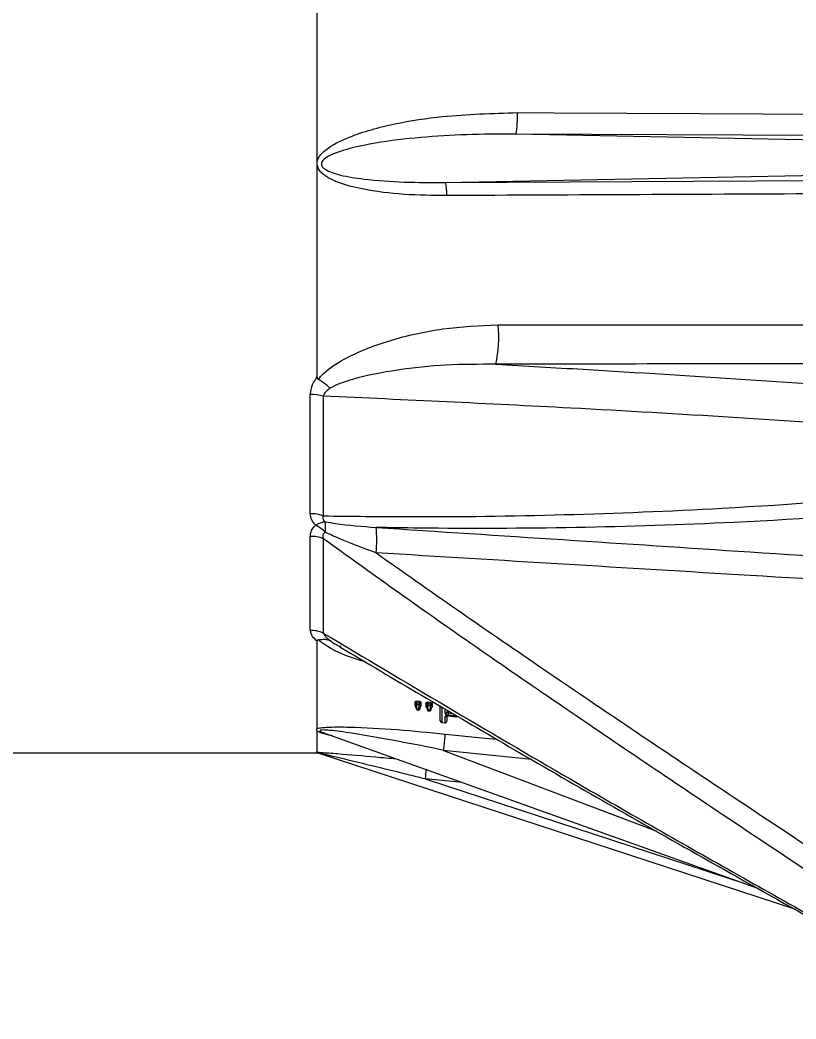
# Model space of a CAD drawing. Extents: x 8 to 113, y 1 to 87.
# Drawn here: x 26.31 to 28.851, y 33.397 to 36.667 of the extents above; entities that cross this region are included whole.
import ezdxf

# ---------------------------------------------------------------- set-up
doc = ezdxf.new("R2010")
doc.units = 0
doc.header["$MEASUREMENT"] = 0
doc.layers.add('OBJECT', color=7, linetype='CONTINUOUS')

msp = doc.modelspace()

# ---------------------------------------------------------------- linework, layer by layer
at = {"layer": 'OBJECT'}
for p, q in [((27.2832, 36.2008), (27.2832, 36.7963)), ((29.6718, 36.2589), (27.9329, 36.2935)), ((29.5764, 36.2851), (27.9329, 36.2935)), ((27.2832, 36.1934), (27.2832, 36.2008)), ((27.2832, 35.4989), (27.2832, 36.1934)), ((27.7012, 36.1355), (29.6704, 36.1744)), ((27.7012, 36.1355), (29.5732, 36.1454)), ((27.2606, 35.0512), (27.2606, 35.4416)), ((27.303, 35.4359), (27.303, 35.0439)), ((27.2606, 34.6696), (27.2606, 34.9771)), ((27.303, 34.9695), (27.303, 34.6607)), ((27.2832, 34.3479), (27.2832, 34.634)), ((27.3486, 34.6208), (27.357, 34.6163)), ((27.3586, 34.6148), (27.3604, 34.6198)), ((27.6033, 34.4307), (27.6033, 34.4358)), ((27.6033, 34.4232), (27.6033, 34.4307)), ((27.6176, 34.4364), (27.6083, 34.4372)), ((27.6083, 34.4372), (27.6083, 34.4326)), ((27.6176, 34.4318), (27.6176, 34.4364)), ((27.6226, 34.4341), (27.6226, 34.4299)), ((27.6226, 34.4299), (27.6226, 34.4224)), ((27.6399, 34.4274), (27.6399, 34.4325)), ((27.6541, 34.4332), (27.6449, 34.434)), ((27.6449, 34.434), (27.6449, 34.4294)), ((27.6541, 34.4286), (27.6541, 34.4332)), ((27.6591, 34.4308), (27.6591, 34.4266)), ((27.6171, 34.4253), (27.6079, 34.4261)), ((27.6079, 34.4261), (27.6079, 34.4186)), ((27.6118, 34.4088), (27.6136, 34.4086)), ((27.6171, 34.4178), (27.6171, 34.4253)), ((27.6399, 34.42), (27.6399, 34.4274)), ((27.6402, 34.4181), (27.6401, 34.4187)), ((27.6536, 34.422), (27.6444, 34.4229)), ((27.6444, 34.4229), (27.6444, 34.4154)), ((27.6483, 34.4056), (27.6499, 34.4054)), ((27.6536, 34.4146), (27.6536, 34.422)), ((27.6591, 34.4266), (27.6591, 34.4192)), ((27.686, 34.3729), (27.686, 34.4233)), ((27.6906, 34.4188), (27.6906, 34.3682)), ((27.7017, 34.3969), (27.7017, 34.4111)), ((27.7122, 34.4035), (27.7122, 34.399)), ((27.7122, 34.399), (27.7266, 34.3977)), ((27.6906, 34.3679), (27.7017, 34.3669)), ((27.7017, 34.3672), (27.7017, 34.387)), ((27.7072, 34.3917), (27.7072, 34.3719)), ((27.7117, 34.3894), (27.7284, 34.3879)), ((27.7284, 34.3879), (27.7284, 34.3883)), ((27.2832, 34.2706), (27.2832, 34.3392)), ((27.2832, 34.2672), (24.7111, 34.2672)), ((27.2832, 34.2672), (27.2832, 34.2689)), ((27.2905, 34.2665), (27.2832, 34.2672)), ((28.8496, 33.7562), (27.2867, 34.2678)), ((27.9854, 34.2466), (27.6971, 34.2759)), ((27.6971, 34.2759), (28.3947, 34.0121)), ((27.7592, 34.1714), (27.6364, 34.1833)), ((27.6364, 34.1833), (28.6792, 33.842))]:
    msp.add_line(p, q, dxfattribs=at)
at = {"layer": 'OBJECT', "flags": 128}
for points in [[(27.9387, 36.3638), (28.0581, 36.3632), (28.5359, 36.3606), (29.5679, 36.3551)], [(27.6083, 34.4326), (27.6074, 34.4326), (27.6064, 34.4325), (27.6056, 34.4323), (27.6048, 34.4321), (27.6042, 34.4318), (27.6037, 34.4314), (27.6034, 34.4311), (27.6033, 34.4307)], [(27.6083, 34.4326), (27.6134, 34.4322), (27.6176, 34.4318)], [(27.6226, 34.4299), (27.6225, 34.4302), (27.6222, 34.4306), (27.6217, 34.4309), (27.6211, 34.4312), (27.6204, 34.4315), (27.6195, 34.4317), (27.6186, 34.4318), (27.6176, 34.4318)], [(27.6449, 34.4294), (27.6439, 34.4293), (27.643, 34.4292), (27.6421, 34.4291), (27.6413, 34.4288), (27.6407, 34.4285), (27.6403, 34.4282), (27.64, 34.4278), (27.6399, 34.4274)], [(27.6449, 34.4294), (27.65, 34.4289), (27.6541, 34.4286)], [(27.6074, 34.4135), (27.6074, 34.4126), (27.6077, 34.4118)], [(27.6118, 34.4088), (27.6118, 34.4089), (27.6118, 34.4092)], [(27.6136, 34.4086), (27.6136, 34.4087), (27.6136, 34.409)], [(27.619, 34.4133), (27.6189, 34.4124), (27.6187, 34.4117)], [(27.6438, 34.4102), (27.6439, 34.4094), (27.6441, 34.4086)], [(27.6483, 34.4056), (27.6483, 34.4056), (27.6483, 34.4059)], [(27.6499, 34.4054), (27.6499, 34.4055), (27.6498, 34.4058)], [(27.6591, 34.4266), (27.659, 34.427), (27.6587, 34.4274), (27.6583, 34.4277), (27.6576, 34.428), (27.6569, 34.4282), (27.656, 34.4284), (27.6551, 34.4285), (27.6541, 34.4286)], [(27.6553, 34.4101), (27.6552, 34.4091), (27.6549, 34.4084)], [(27.6906, 34.3682), (27.7005, 34.3673), (27.7017, 34.3672)], [(27.6906, 34.3679), (27.6906, 34.3679), (27.6906, 34.3682)], [(27.7017, 34.3669), (27.7017, 34.367), (27.7017, 34.3672)], [(27.7398, 34.3899), (27.737, 34.3901), (27.7117, 34.3924)], [(27.7117, 34.3897), (27.7217, 34.3889), (27.7284, 34.3883)], [(27.7117, 34.3894), (27.7117, 34.3895), (27.7117, 34.3897)], [(27.3108, 34.332), (28.2645, 33.9905), (28.6999, 33.8345), (28.7265, 33.825)], [(27.7918, 34.3592), (27.7919, 34.3589), (27.7919, 34.3589)], [(27.7029, 34.33), (27.8222, 34.3179), (27.8701, 34.3131)]]:
    msp.add_lwpolyline(points, dxfattribs=at)
at = {"layer": 'OBJECT'}
for centre, radius, start, end in [((27.4728, 35.6272), 0.4048, 347.5905, 5.9283), ((27.2613, 35.2871), 0.1545, 74.3523, 90.2669), ((27.2611, 34.9283), 0.123, 70.086, 90.2441), ((27.3219, 34.9395), 0.086, 98.4091, 120.2343), ((27.1874, 35.0075), 0.1231, 352.0126, 7.9874), ((27.2079, 34.8892), 0.1433, 44.936, 60.4356), ((27.103, 34.9647), 0.3752, 353.6428, 6.3572), ((27.2611, 34.8586), 0.1185, 69.2877, 90.2353), ((27.2609, 34.5659), 0.1037, 66.029, 90.1609), ((27.6081, 34.4309), 0.00478, 182.1242, 266.9758), ((27.6938, 34.4231), 0.086, 173.6152, 177.9765), ((27.7031, 34.4222), 0.086, 173.6162, 177.9763), ((27.6177, 34.4301), 0.00486, 262.6073, 357.3265), ((27.7304, 34.4198), 0.086, 173.6152, 177.9765), ((27.6083, 34.4232), 0.005, 180, 202.4077), ((27.6081, 34.4234), 0.00478, 182.0401, 266.8773), ((27.6078, 34.4231), 0.00446, 203.2354, 270.5608), ((27.6123, 34.4138), 0.005, 202.8621, 264.9259), ((27.6118, 34.4137), 0.00454, 204.187, 269.8076), ((27.614, 34.4136), 0.005, 264.9259, 337.8376), ((27.6144, 34.4136), 0.00471, 260.1939, 336.1728), ((27.6177, 34.4226), 0.00486, 262.6758, 357.4379), ((27.6179, 34.4224), 0.00471, 260.0759, 336.5045), ((27.6176, 34.4224), 0.005, 338.3137, 0), ((27.6447, 34.4276), 0.00478, 182.1201, 266.98), ((27.6449, 34.42), 0.005, 180, 202.0319), ((27.6447, 34.4202), 0.00478, 182.0255, 266.8919), ((27.6444, 34.4199), 0.00448, 203.0099, 270.3562), ((27.6487, 34.4105), 0.005, 202.4798, 264.9259), ((27.6483, 34.4105), 0.00455, 203.7965, 269.7538), ((27.6507, 34.4104), 0.00469, 260.0103, 334.7451), ((27.6503, 34.4104), 0.005, 264.9259, 336.3695), ((27.7394, 34.419), 0.0858, 173.6203, 177.9919), ((27.6543, 34.4268), 0.00486, 262.6179, 357.328), ((27.6543, 34.4194), 0.00486, 262.6864, 357.4394), ((27.6545, 34.4192), 0.00468, 259.8445, 335.1556), ((27.6541, 34.4192), 0.005, 336.8713, 0), ((27.7023, 34.4018), 0.00487, 262.8203, 357.6018), ((27.7947, 34.3896), 0.083, 173.5611, 178.1107), ((27.691, 34.3729), 0.005, 180, 264.9189), ((27.6909, 34.373), 0.00483, 181.5587, 266.3466), ((27.7022, 34.3922), 0.00516, 264.3784, 319.2034), ((27.7022, 34.3719), 0.005, 264.9189, 0), ((27.7023, 34.372), 0.00489, 263.1014, 358.0112), ((27.7923, 34.3639), 0.005, 236.6566, 264.9189), ((27.7914, 34.3625), 0.00338, 237.1323, 277.4308), ((37.5515, 33.2204), 9.9617, 174.26981, 174.45293)]:
    msp.add_arc(centre, radius, start, end, dxfattribs=at)
for centre, major_axis, ratio, start_param, end_param in [((27.606, 36.8012), (-0.166, 2.5862), 0.148769, 2.728253, 2.737663), ((27.6314, 36.8309), (0.1484, 2.5878), 0.133615, 3.514037, 3.523429), ((27.6423, 36.8015), (-0.1628, 2.5897), 0.145931, 2.728915, 2.738309), ((27.6689, 36.8319), (0.1596, 2.5913), 0.143091, 3.514221, 3.52361)]:
    msp.add_ellipse(centre, major_axis=major_axis, ratio=ratio, start_param=start_param, end_param=end_param, dxfattribs=at)
for points, knots in [([(27.2832, 36.2008), (27.2834, 36.2026), (27.2845, 36.2097), (27.2923, 36.2249), (27.3239, 36.2554), (27.4072, 36.2944), (27.5364, 36.3301), (27.722, 36.3574), (27.8568, 36.3614), (27.9387, 36.3638)], [0, 0, 0, 0, 0.007818, 0.031626, 0.073282, 0.19757, 0.423278, 0.649857, 1, 1, 1, 1]), ([(27.9329, 36.2935), (27.9333, 36.294), (27.9341, 36.2949), (27.9353, 36.2997), (27.9364, 36.3067), (27.9373, 36.3158), (27.938, 36.3265), (27.9385, 36.3385), (27.9387, 36.3512), (27.9387, 36.3596), (27.9387, 36.3638)], [0, 0, 0, 0, 0.125001, 0.250002, 0.375, 0.500001, 0.624999, 0.75, 0.875001, 1, 1, 1, 1]), ([(27.9329, 36.2935), (27.9329, 36.2935), (27.9076, 36.2935), (27.8246, 36.294), (27.6985, 36.2886), (27.5465, 36.2769), (27.422, 36.2558), (27.3406, 36.2329), (27.3078, 36.2142), (27.2988, 36.2041), (27.2968, 36.1978), (27.2968, 36.1935), (27.2981, 36.1894), (27.302, 36.1838), (27.3128, 36.1751), (27.3329, 36.1667), (27.3751, 36.1548), (27.4541, 36.1431), (27.5688, 36.135), (27.6564, 36.1355), (27.7012, 36.1355), (27.7012, 36.1355)], [0, 0, 0, 0, 0.0000012, 0.0771466, 0.2194668, 0.3600554, 0.5003925, 0.5739322, 0.5961127, 0.6070603, 0.6116446, 0.614585, 0.6192966, 0.623233, 0.6330686, 0.6566585, 0.6820465, 0.7535169, 0.8767036, 0.9999978, 1, 1, 1, 1]), ([(27.7069, 36.0923), (27.6606, 36.0927), (27.5679, 36.0936), (27.448, 36.1084), (27.3654, 36.1289), (27.3211, 36.1487), (27.2996, 36.1633), (27.2869, 36.1791), (27.2838, 36.1886), (27.2832, 36.1934), (27.2832, 36.1934)], [0, 0, 0, 0, 0.307452, 0.614313, 0.797967, 0.866183, 0.934529, 0.96717, 0.999916, 1, 1, 1, 1]), ([(27.7012, 36.1355), (27.7018, 36.1346), (27.7031, 36.1329), (27.7048, 36.1232), (27.7062, 36.1096), (27.7067, 36.0981), (27.7069, 36.0923)], [0, 0, 0, 0, 0.250002, 0.500002, 0.75, 1, 1, 1, 1]), ([(29.5679, 36.1009), (29.5281, 36.1007), (29.3292, 36.0998), (28.7088, 36.0969), (28.1283, 36.0942), (27.7069, 36.0923)], [0, 0, 0, 0, 0.064152, 0.320763, 1, 1, 1, 1]), ([(27.2863, 35.4912), (27.2896, 35.495), (27.3102, 35.5187), (27.3611, 35.5533), (27.4377, 35.5902), (27.5482, 35.628), (27.6938, 35.6613), (27.8148, 35.6664), (27.8754, 35.669)], [0, 0, 0, 0, 0.026731, 0.163446, 0.301394, 0.43959, 0.719759, 1, 1, 1, 1]), ([(27.8754, 35.669), (28.2817, 35.6691), (28.8458, 35.6693), (29.4101, 35.6694), (29.5679, 35.6695)], [0, 0, 0, 0, 0.720208, 1, 1, 1, 1]), ([(29.5824, 35.5434), (29.4173, 35.5431), (28.8458, 35.5421), (28.2744, 35.541), (27.8681, 35.5402)], [0, 0, 0, 0, 0.288821, 1, 1, 1, 1]), ([(27.8681, 35.5402), (27.8137, 35.5402), (27.7048, 35.5401), (27.5472, 35.5234), (27.4227, 35.4996), (27.3505, 35.4756), (27.3281, 35.4634), (27.3251, 35.4617)], [0, 0, 0, 0, 0.286629, 0.573235, 0.850052, 0.979353, 1, 1, 1, 1]), ([(27.8681, 35.5402), (27.9634, 35.5348), (28.2354, 35.5194), (28.6864, 35.4911), (29.1557, 35.4585), (29.4477, 35.4353), (29.5609, 35.4263)], [0, 0, 0, 0, 0.1701301, 0.4852529, 0.8004323, 1, 1, 1, 1]), ([(27.2606, 35.4416), (27.2622, 35.4526), (27.2651, 35.4729), (27.2775, 35.4907), (27.2832, 35.4989)], [0, 0, 0, 0, 0.540586, 1, 1, 1, 1]), ([(27.2832, 35.4989), (27.2832, 35.4979), (27.2833, 35.4959), (27.284, 35.4935), (27.2852, 35.4919), (27.286, 35.4914), (27.2863, 35.4912)], [0, 0, 0, 0, 0.352769, 0.708066, 0.888815, 1, 1, 1, 1]), ([(27.3251, 35.4617), (27.3248, 35.462), (27.3204, 35.4663), (27.3083, 35.4772), (27.2948, 35.4857), (27.2863, 35.4912)], [0, 0, 0, 0, 0.025538, 0.384792, 1, 1, 1, 1]), ([(27.3251, 35.4617), (27.3211, 35.4587), (27.3129, 35.4525), (27.3055, 35.4435), (27.3035, 35.4374), (27.303, 35.4359)], [0, 0, 0, 0, 0.422883, 0.860819, 1, 1, 1, 1]), ([(29.4953, 35.3071), (29.39, 35.315), (29.106, 35.3366), (28.6448, 35.3668), (28.0173, 35.4032), (27.5724, 35.4236), (27.303, 35.4359)], [0, 0, 0, 0, 0.142911, 0.385319, 0.627793, 1, 1, 1, 1]), ([(27.303, 35.0439), (27.3946, 35.0429), (27.6553, 35.04), (28.0909, 35.0457), (28.6631, 35.069), (29.1707, 35.107), (29.5052, 35.1451), (29.6115, 35.1572)], [0, 0, 0, 0, 0.121204, 0.344947, 0.568692, 0.86299, 1, 1, 1, 1]), ([(29.6726, 35.1055), (29.5596, 35.0933), (29.2179, 35.0565), (28.7026, 35.0219), (28.1289, 35.0032), (27.7386, 35.002), (27.5222, 35.0055), (27.4759, 35.0062)], [0, 0, 0, 0, 0.153334, 0.46403, 0.699966, 0.935902, 1, 1, 1, 1]), ([(27.2786, 35.0138), (27.2734, 35.0193), (27.2627, 35.0305), (27.2613, 35.0442), (27.2606, 35.0512)], [0, 0, 0, 0, 0.489204, 1, 1, 1, 1]), ([(27.303, 35.0439), (27.3023, 35.0419), (27.3012, 35.0386), (27.3019, 35.0332), (27.3045, 35.0285), (27.3078, 35.0258), (27.3093, 35.0246)], [0, 0, 0, 0, 0.311822, 0.533742, 0.787677, 1, 1, 1, 1]), ([(27.3093, 35.0246), (27.3206, 35.0228), (27.3747, 35.0142), (27.4312, 35.0098), (27.4759, 35.0062)], [0, 0, 0, 0, 0.208061, 1, 1, 1, 1]), ([(27.2606, 34.9771), (27.2611, 34.9821), (27.2621, 34.9936), (27.2701, 35.006), (27.2772, 35.0126), (27.2786, 35.0138)], [0, 0, 0, 0, 0.379836, 0.882483, 1, 1, 1, 1]), ([(27.3093, 34.9904), (27.3085, 34.9898), (27.3059, 34.9882), (27.3028, 34.9844), (27.3009, 34.9778), (27.3022, 34.9727), (27.303, 34.9695)], [0, 0, 0, 0, 0.114012, 0.360983, 0.595637, 1, 1, 1, 1]), ([(27.4759, 34.9231), (27.4312, 34.9395), (27.3747, 34.9602), (27.3206, 34.9852), (27.3093, 34.9904)], [0, 0, 0, 0, 0.791938, 1, 1, 1, 1]), ([(27.4759, 35.0062), (27.8839, 34.9796), (28.7431, 34.9236), (29.6022, 34.8668), (30.0534, 34.837)], [0, 0, 0, 0, 0.474885, 1, 1, 1, 1]), ([(29.6115, 33.4055), (29.5075, 33.4735), (29.173, 33.6922), (28.6583, 34.0327), (28.0697, 34.4295), (27.6344, 34.7308), (27.3808, 34.9135), (27.303, 34.9695)], [0, 0, 0, 0, 0.13406, 0.431308, 0.664187, 0.897064, 1, 1, 1, 1]), ([(30.0534, 34.7669), (29.6022, 34.7942), (28.7431, 34.8462), (27.8839, 34.8984), (27.4759, 34.9231)], [0, 0, 0, 0, 0.525115, 1, 1, 1, 1]), ([(27.4759, 34.9231), (27.5083, 34.9003), (27.7177, 34.7524), (28.1077, 34.4841), (28.6978, 34.0883), (29.2202, 33.7437), (29.5619, 33.5207), (29.6726, 33.4485)], [0, 0, 0, 0, 0.044855, 0.290411, 0.53597, 0.849781, 1, 1, 1, 1]), ([(27.2832, 34.634), (27.2775, 34.6389), (27.2651, 34.6497), (27.2622, 34.6626), (27.2606, 34.6696)], [0, 0, 0, 0, 0.459412, 1, 1, 1, 1]), ([(27.303, 34.6607), (27.5724, 34.4999), (28.0173, 34.2345), (28.6448, 33.8774), (29.106, 33.6189), (29.39, 33.4624), (29.4953, 33.4044)], [0, 0, 0, 0, 0.372207, 0.614681, 0.857089, 1, 1, 1, 1]), ([(27.303, 34.6607), (27.305, 34.6569), (27.3077, 34.6519), (27.3157, 34.6438), (27.321, 34.6395), (27.3251, 34.6364)], [0, 0, 0, 0, 0.434709, 0.576756, 1, 1, 1, 1]), ([(27.2863, 34.6383), (27.2858, 34.6382), (27.2848, 34.6378), (27.2836, 34.6367), (27.2832, 34.6353), (27.2832, 34.6343), (27.2832, 34.634)], [0, 0, 0, 0, 0.170605, 0.396322, 0.817752, 1, 1, 1, 1]), ([(27.2863, 34.6383), (27.2943, 34.6395), (27.3078, 34.6415), (27.32, 34.6384), (27.3248, 34.6365), (27.3251, 34.6364)], [0, 0, 0, 0, 0.578651, 0.97447, 1, 1, 1, 1]), ([(27.4421, 34.5655), (27.4298, 34.5692), (27.3806, 34.5838), (27.3258, 34.6085), (27.2937, 34.6327), (27.2863, 34.6383)], [0, 0, 0, 0, 0.204914, 0.815861, 1, 1, 1, 1]), ([(27.3251, 34.6364), (27.332, 34.6312), (27.3394, 34.6257), (27.3481, 34.6211), (27.3486, 34.6208)], [0, 0, 0, 0, 0.935623, 1, 1, 1, 1]), ([(27.3567, 34.6159), (27.5351, 34.51), (27.9154, 34.2843), (28.5337, 33.9316), (29.069, 33.6313), (29.4012, 33.4498), (29.497, 33.3974)], [0, 0, 0, 0, 0.25249, 0.538409, 0.866804, 1, 1, 1, 1]), ([(27.6033, 34.4358), (27.6034, 34.436), (27.6035, 34.4364), (27.6044, 34.4369), (27.6056, 34.4372), (27.607, 34.4373), (27.608, 34.4373), (27.6083, 34.4372)], [0, 0, 0, 0, 0.213507, 0.426986, 0.640948, 0.855782, 1, 1, 1, 1]), ([(27.6176, 34.4364), (27.6181, 34.4364), (27.6193, 34.4362), (27.6208, 34.4357), (27.6219, 34.4352), (27.6225, 34.4346), (27.6226, 34.4342), (27.6226, 34.4341)], [0, 0, 0, 0, 0.215875, 0.431867, 0.647414, 0.861892, 1, 1, 1, 1]), ([(27.6399, 34.4325), (27.6399, 34.4327), (27.64, 34.4332), (27.6409, 34.4337), (27.6422, 34.434), (27.6436, 34.4341), (27.6445, 34.434), (27.6449, 34.434)], [0, 0, 0, 0, 0.2134999, 0.426981, 0.6409438, 0.8557792, 1, 1, 1, 1]), ([(27.6541, 34.4332), (27.6547, 34.4331), (27.6558, 34.433), (27.6573, 34.4325), (27.6584, 34.4319), (27.659, 34.4313), (27.6591, 34.431), (27.6591, 34.4308)], [0, 0, 0, 0, 0.215881, 0.431848, 0.647391, 0.86192, 1, 1, 1, 1]), ([(27.6079, 34.4186), (27.6084, 34.4173), (27.6097, 34.4142), (27.611, 34.411), (27.6118, 34.4092)], [0, 0, 0, 0, 0.404819, 1, 1, 1, 1]), ([(27.6118, 34.4092), (27.6123, 34.4091), (27.6129, 34.4091), (27.6134, 34.409), (27.6136, 34.409)], [0, 0, 0, 0, 0.787443, 1, 1, 1, 1]), ([(27.6136, 34.409), (27.614, 34.4102), (27.6152, 34.4131), (27.6164, 34.416), (27.6171, 34.4178)], [0, 0, 0, 0, 0.406356, 1, 1, 1, 1]), ([(27.6444, 34.4154), (27.6449, 34.4141), (27.6462, 34.4109), (27.6475, 34.4078), (27.6483, 34.4059)], [0, 0, 0, 0, 0.405152, 1, 1, 1, 1]), ([(27.6483, 34.4059), (27.6487, 34.4059), (27.6492, 34.4058), (27.6497, 34.4058), (27.6498, 34.4058)], [0, 0, 0, 0, 0.802094, 1, 1, 1, 1]), ([(27.6498, 34.4058), (27.6504, 34.407), (27.6516, 34.4099), (27.6529, 34.4128), (27.6536, 34.4146)], [0, 0, 0, 0, 0.4053006, 1, 1, 1, 1]), ([(27.7017, 34.3969), (27.7018, 34.3966), (27.7019, 34.396), (27.7031, 34.3948), (27.7053, 34.3937), (27.7083, 34.3928), (27.7106, 34.3925), (27.7117, 34.3924)], [0, 0, 0, 0, 0.139902, 0.354032, 0.569012, 0.784531, 1, 1, 1, 1]), ([(27.7072, 34.4057), (27.7072, 34.4055), (27.7074, 34.4051), (27.7082, 34.4045), (27.7095, 34.404), (27.7109, 34.4036), (27.7118, 34.4035), (27.7122, 34.4035)], [0, 0, 0, 0, 0.213383, 0.42673, 0.64021, 0.854492, 1, 1, 1, 1]), ([(27.7122, 34.399), (27.7116, 34.3991), (27.7105, 34.3993), (27.709, 34.3999), (27.7079, 34.4005), (27.7073, 34.4011), (27.7072, 34.4014), (27.7072, 34.4016)], [0, 0, 0, 0, 0.21714, 0.433344, 0.647878, 0.860885, 1, 1, 1, 1]), ([(27.7117, 34.3897), (27.711, 34.3898), (27.7091, 34.3899), (27.7063, 34.3897), (27.7038, 34.3891), (27.702, 34.3882), (27.7018, 34.3874), (27.7017, 34.387)], [0, 0, 0, 0, 0.141893, 0.357292, 0.571869, 0.785876, 1, 1, 1, 1]), ([(27.7059, 34.389), (27.7059, 34.389), (27.706, 34.389), (27.7066, 34.3892), (27.7077, 34.3894), (27.7095, 34.3895), (27.711, 34.3894), (27.7118, 34.3894)], [0, 0, 0, 0, 0.125187, 0.294617, 0.484913, 0.734024, 1, 1, 1, 1]), ([(27.7284, 34.3883), (27.729, 34.3882), (27.7305, 34.3881), (27.733, 34.3878), (27.7359, 34.3875), (27.7383, 34.3872), (27.7396, 34.387), (27.74, 34.3869)], [0, 0, 0, 0, 0.150687, 0.394402, 0.648039, 0.901854, 1, 1, 1, 1]), ([(27.7284, 34.3879), (27.7289, 34.3879), (27.7326, 34.3876), (27.7364, 34.387), (27.7396, 34.3866)], [0, 0, 0, 0, 0.129899, 1, 1, 1, 1]), ([(27.7396, 34.3867), (27.7397, 34.3867), (27.7398, 34.3867), (27.7399, 34.3868), (27.74, 34.3869), (27.74, 34.3869)], [0, 0, 0, 0, 0.5845, 0.876426, 1, 1, 1, 1]), ([(27.2832, 34.3392), (27.2826, 34.3406), (27.2816, 34.3434), (27.2826, 34.3464), (27.2832, 34.3479)], [0, 0, 0, 0, 0.499987, 1, 1, 1, 1]), ([(27.2832, 34.3479), (27.2856, 34.3486), (27.293, 34.3508), (27.3272, 34.3538), (27.4128, 34.3531), (27.5447, 34.3455), (27.6501, 34.3352), (27.7029, 34.33)], [0, 0, 0, 0, 0.029972, 0.093309, 0.2787, 0.638582, 1, 1, 1, 1]), ([(27.3334, 34.3242), (27.3281, 34.3253), (27.3105, 34.3288), (27.2931, 34.3341), (27.2847, 34.3384), (27.2832, 34.3392)], [0, 0, 0, 0, 0.2552474, 0.8592191, 1, 1, 1, 1]), ([(27.6971, 34.2759), (27.6971, 34.2759), (27.6476, 34.2882), (27.5465, 34.3061), (27.4217, 34.3295), (27.3394, 34.3412), (27.306, 34.3436), (27.2957, 34.3432), (27.2929, 34.3422), (27.2924, 34.3411), (27.2932, 34.3398), (27.2964, 34.3377), (27.3012, 34.3354), (27.3065, 34.3337), (27.3086, 34.333)], [0, 0, 0, 0, 0.000005, 0.338087, 0.678003, 0.843217, 0.893791, 0.919265, 0.93178, 0.937911, 0.950694, 0.959374, 0.983825, 1, 1, 1, 1]), ([(27.6971, 34.2759), (27.6977, 34.282), (27.699, 34.2942), (27.7007, 34.3103), (27.7021, 34.3233), (27.7026, 34.3278), (27.7029, 34.33)], [0, 0, 0, 0, 0.250001, 0.499999, 0.749998, 1, 1, 1, 1]), ([(27.2832, 34.2689), (27.2826, 34.269), (27.2813, 34.2693), (27.2788, 34.2697), (27.2816, 34.2702), (27.2826, 34.2705), (27.2832, 34.2706)], [0, 0, 0, 0, 0.237105, 0.546649, 0.773222, 1, 1, 1, 1]), ([(27.2832, 34.2706), (27.287, 34.2704), (27.3064, 34.2693), (27.3721, 34.2643), (27.4548, 34.2573), (27.5196, 34.2512), (27.5422, 34.2491)], [0, 0, 0, 0, 0.0549254, 0.2757867, 0.7476066, 1, 1, 1, 1]), ([(27.6364, 34.1833), (27.617, 34.1881), (27.5199, 34.212), (27.4149, 34.2377), (27.3255, 34.259), (27.3107, 34.2625), (27.3015, 34.2646), (27.2958, 34.266), (27.292, 34.2668), (27.2893, 34.2674), (27.2875, 34.2678), (27.2866, 34.2679), (27.2863, 34.268), (27.2863, 34.2679), (27.2866, 34.2678), (27.2867, 34.2678)], [0, 0, 0, 0, 0.164356, 0.822198, 0.88531, 0.924302, 0.948655, 0.964116, 0.974166, 0.982967, 0.98928, 0.992193, 0.994668, 0.99716, 1, 1, 1, 1])]:
    msp.add_open_spline(points, degree=3, knots=knots, dxfattribs=at)

doc.saveas('drawing.dxf')
